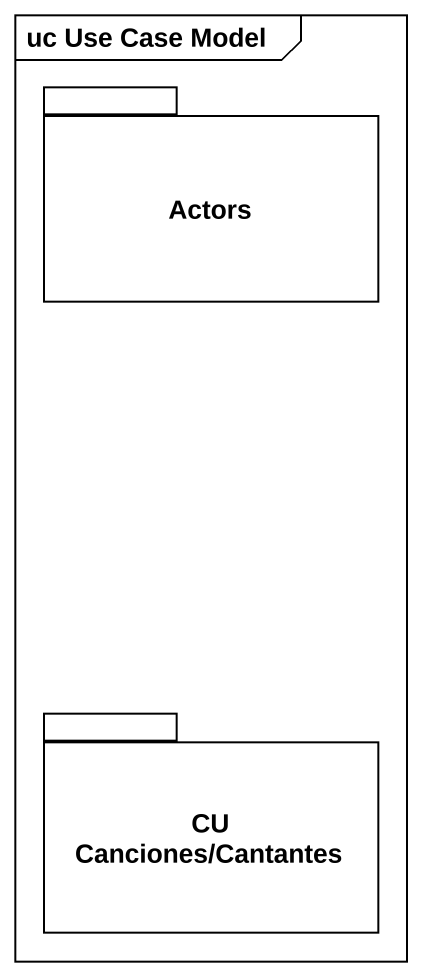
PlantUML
@startuml
mainframe uc Use Case Model
package Actors {
}
package "CU Canciones/Cantantes" as CU_Canciones_Cantantes {
}
@enduml
